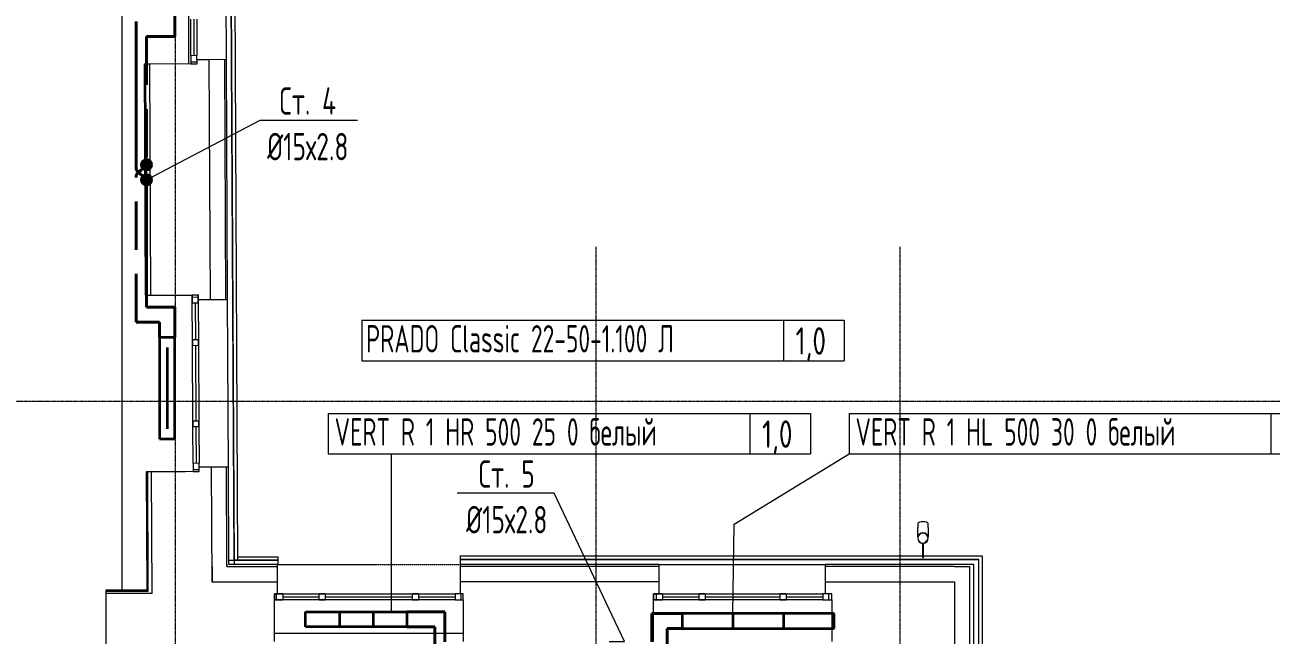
# Model space of a CAD drawing. Header units: millimetres. Extents: x -3929 to 624051, y 52832 to 514950.
# Drawn here: x 172565 to 184859, y 430307 to 436324 of the extents above; entities that cross this region are included whole.
import ezdxf
from ezdxf import colors
from ezdxf.entities.mleader import LeaderData, LeaderLine
from ezdxf.enums import TextEntityAlignment as Align
from ezdxf.math import Vec2, Vec3

# ---------------------------------------------------------------- set-up
doc = ezdxf.new("R2010")
doc.units = ezdxf.units.MM
for name, pattern in [('ADSK_Линия сетки', [25, 20, -2.5, 0, -2.5]), ('ADSK_Штриховая_ш2 п1', [3, 2, -1]), ('ADSK_Штрихпунктирная 2 точки_ш15 п1_5 п1_5 п1_5', [19.5, 15, -1.5, 0, -1.5, 0, -1.5]), ('Hidden', [7.14375, 4.7625, -2.38125])]:
    doc.linetypes.add(name, pattern=pattern)
for name, color, linetype, lineweight in [('_ Окна', 7, 'Continuous', 9), ('Лестницы', 7, 'Continuous', 9), ('Обобщенные модели', 7, 'Continuous', 18), ('ОВ-О-Оборудование', 32, 'Continuous', 35), ('ОВ-ТЕКСТ', 7, 'Continuous', 25), ('Окна', 7, 'Continuous', 9), ('Оси', 253, 'Continuous', 9), ('Перекрытие', 7, 'Continuous', 18), ('Стены наружные', 7, 'Continuous', 18), ('Стены несущие', 7, 'Continuous', 30), ('Стены отделка', 7, 'Continuous', 30), ('Стены штриховка', 7, 'Continuous', 9)]:
    doc.layers.add(name, color=color, linetype=linetype, lineweight=lineweight)
doc.layers.add('Линии', color=7, linetype='Continuous', lineweight=9, true_color=0x00a600)
for name, color, linetype in [('ПРИБОРЫ', 3, 'Continuous'), ('статистика приборов', 252, 'Continuous'), ('стояки', 7, 'Continuous')]:
    doc.layers.add(name, color=color, linetype=linetype)
doc.layers.add('т11.1', color=1, linetype='Continuous', true_color=0xff0000)
doc.layers.add('т21.1', color=5, linetype='Continuous', true_color=0x0000ff)
doc.styles.add('СТИЛЬ', font='simplex.shx', dxfattribs={"width": 0.65})

# ---------------------------------------------------------------- blocks, each defined once
blk = doc.blocks.new('*U2874')
at = {"layer": 'ОВ-О-Оборудование', "color": 32, "ltscale": 0.1, "true_color": 0xcd6928}
for p, q in [((500, 75), (-500, 75)), ((-500, 75), (-500, -75)), ((-400, 0), (400, 0)), ((500, -75), (500, 75)), ((-500, -75), (500, -75))]:
    blk.add_line(p, q, dxfattribs=at)
blk = doc.blocks.new('*U2949')
at = {"layer": 'ОВ-О-Оборудование', "color": 32, "ltscale": 0.1, "true_color": 0xcd6928}
for p, q in [((750, 75), (-750, 75)), ((-750, 75), (-750, -75)), ((-250, 75), (-250, -75)), ((250, 75), (250, -75)), ((750, -75), (750, 75)), ((-750, -75), (750, -75))]:
    blk.add_line(p, q, dxfattribs=at)
blk = doc.blocks.new('*U2876')
at = {"layer": 'ОВ-О-Оборудование', "color": 32, "ltscale": 0.1, "true_color": 0xcd6928}
for p, q in [((500, 75), (-500, 75)), ((-500, 75), (-500, -75)), ((-167, 75), (-167, -75)), ((167, 75), (167, -75)), ((500, -75), (500, 75)), ((-500, -75), (500, -75))]:
    blk.add_line(p, q, dxfattribs=at)
blk = doc.blocks.new('4 этаж')
at = {"layer": '_ Окна', "color": 253, "lineweight": 0}
for p, q in [((364970, 26166), (364971, 25806)), ((365001, 25806), (364941, 25805)), ((364941, 25805), (364942, 25725)), ((364942, 25745), (365002, 25746)), ((364942, 25725), (365002, 25726)), ((365002, 25726), (365001, 25806)), ((364953, 23445), (365013, 23446)), ((364954, 23365), (364953, 23445)), ((364954, 23425), (365014, 23426)), ((365014, 23366), (364954, 23365)), ((364984, 23366), (364986, 23006)), ((365013, 23446), (365014, 23366)), ((364956, 23005), (365016, 23006)), ((364956, 22945), (364956, 23005)), ((365016, 23006), (365016, 22946)), ((365016, 22946), (364956, 22945)), ((364986, 22946), (364990, 22206)), ((364960, 22205), (365020, 22206)), ((364960, 22145), (364960, 22205)), ((365020, 22146), (364960, 22145)), ((364990, 22146), (364992, 21786)), ((365020, 22206), (365020, 22146)), ((365022, 21786), (364962, 21785)), ((364962, 21785), (364962, 21705)), ((365022, 21706), (365022, 21786)), ((364962, 21725), (365022, 21726)), ((364962, 21705), (365022, 21706)), ((365767, 20438), (365767, 20498)), ((365767, 20498), (365847, 20498)), ((365847, 20438), (365767, 20438)), ((365787, 20438), (365787, 20498)), ((365847, 20498), (365847, 20438)), ((365847, 20468), (366207, 20468)), ((366207, 20438), (366207, 20498)), ((366207, 20498), (366267, 20498)), ((366267, 20438), (366207, 20438)), ((366267, 20498), (366267, 20438)), ((366267, 20468), (367127, 20468)), ((367127, 20438), (367127, 20498)), ((367127, 20498), (367187, 20498)), ((367187, 20438), (367127, 20438)), ((367187, 20498), (367187, 20438)), ((367187, 20468), (367547, 20468)), ((367547, 20498), (367547, 20438)), ((367627, 20498), (367547, 20498)), ((367547, 20438), (367627, 20438)), ((367607, 20438), (367607, 20498)), ((367627, 20438), (367627, 20498)), ((369505, 20438), (369505, 20498)), ((369505, 20498), (369595, 20498)), ((369595, 20438), (369505, 20438)), ((369535, 20438), (369535, 20498)), ((369595, 20498), (369595, 20438)), ((369595, 20468), (369955, 20468)), ((369955, 20438), (369955, 20498)), ((369955, 20498), (370015, 20498)), ((370015, 20438), (369955, 20438)), ((370015, 20498), (370015, 20438)), ((370015, 20468), (370755, 20468)), ((370755, 20438), (370755, 20498)), ((370755, 20498), (370815, 20498)), ((370815, 20438), (370755, 20438)), ((370815, 20498), (370815, 20438)), ((370815, 20468), (371175, 20468)), ((371175, 20498), (371175, 20438)), ((371265, 20498), (371175, 20498)), ((371175, 20438), (371265, 20438)), ((371235, 20438), (371235, 20498)), ((371265, 20438), (371265, 20498))]:
    blk.add_line(p, q, dxfattribs=at)
at = {"layer": 'Лестницы', "color": 253, "lineweight": 0}
blk.add_line((367627, 20106), (365767, 20106), dxfattribs=at)
at = {"layer": 'Линии', "color": 253, "linetype": 'ADSK_Штрихпунктирная 2 точки_ш15 п1_5 п1_5 п1_5', "lineweight": 0}
blk.add_line((365797, 20788), (367598, 20788), dxfattribs=at)
at = {"layer": 'Обобщенные модели', "color": 253, "lineweight": 0}
for p, q in [((372114, 21194), (372114, 21151)), ((372114, 21149), (372114, 21151)), ((372114, 21143), (372114, 21149)), ((372214, 21151), (372214, 21194)), ((372214, 21151), (372214, 21146)), ((372114, 21138), (372114, 21143)), ((372114, 21132), (372114, 21138)), ((372114, 21127), (372114, 21132)), ((372114, 21122), (372114, 21127)), ((372114, 21116), (372114, 21122)), ((372114, 21111), (372114, 21116)), ((372114, 21107), (372114, 21111)), ((372114, 21102), (372114, 21107)), ((372114, 21097), (372114, 21102)), ((372114, 21093), (372114, 21097)), ((372114, 21089), (372114, 21093)), ((372114, 21085), (372114, 21089)), ((372114, 21081), (372114, 21085)), ((372114, 21077), (372114, 21081)), ((372114, 21074), (372114, 21077)), ((372114, 21070), (372114, 21074)), ((372114, 21067), (372114, 21070)), ((372114, 21064), (372114, 21067)), ((372114, 21062), (372114, 21064)), ((372114, 21061), (372114, 21062)), ((372214, 21146), (372214, 21140)), ((372214, 21140), (372214, 21134)), ((372214, 21134), (372214, 21129)), ((372214, 21129), (372214, 21124)), ((372214, 21124), (372214, 21119)), ((372214, 21119), (372214, 21114)), ((372214, 21114), (372214, 21109)), ((372214, 21109), (372214, 21104)), ((372214, 21104), (372214, 21099)), ((372214, 21099), (372214, 21095)), ((372214, 21095), (372214, 21091)), ((372214, 21091), (372214, 21086)), ((372214, 21086), (372214, 21082)), ((372214, 21082), (372214, 21079)), ((372214, 21079), (372214, 21075)), ((372214, 21075), (372214, 21072)), ((372214, 21072), (372214, 21069)), ((372214, 21069), (372214, 21066)), ((372214, 21066), (372214, 21063)), ((372214, 21063), (372214, 21061)), ((372159, 20997), (372159, 20858)), ((372169, 20858), (372169, 20997)), ((372159, 20858), (372169, 20858))]:
    blk.add_line(p, q, dxfattribs=at)
at = {"layer": 'Обобщенные модели', "color": 253, "linetype": 'Continuous', "lineweight": 0}
blk.add_line((372178, 21001), (372211, 21034), dxfattribs=at)
at = {"layer": 'Обобщенные модели', "color": 253, "lineweight": 0}
for radius, start, end in [(52, 90, 270), (50, 90, 270), (52, 270, 90), (50, 270, 90)]:
    blk.add_arc((372164, 21048), radius, start, end, dxfattribs=at)
for start_param, end_param in [(4.712389, 6.283185), (3.141593, 4.712389)]:
    blk.add_ellipse((372164, 21194), major_axis=(-50, 0), ratio=0.309017, start_param=start_param, end_param=end_param, dxfattribs=at)
at = {"layer": 'Окна', "color": 253, "lineweight": 0}
for p, q in [((364941, 25805), (364940, 26165)), ((365000, 26166), (365001, 25806)), ((364941, 25805), (364942, 25725)), ((364942, 25725), (365002, 25726)), ((365002, 25726), (365001, 25806)), ((365013, 23446), (364953, 23445)), ((364953, 23445), (364954, 23365)), ((364956, 23005), (364954, 23365)), ((365014, 23366), (365013, 23446)), ((365014, 23366), (365016, 23006)), ((364956, 23005), (364956, 22945)), ((365016, 22946), (365016, 23006)), ((364960, 22205), (364956, 22945)), ((365016, 22946), (365020, 22206)), ((364960, 22205), (364960, 22145)), ((364962, 21785), (364960, 22145)), ((365020, 22146), (365020, 22206)), ((365020, 22146), (365022, 21786)), ((364962, 21785), (364962, 21705)), ((365022, 21706), (365022, 21786)), ((364962, 21705), (365022, 21706)), ((365767, 20498), (365767, 20438)), ((365847, 20498), (365767, 20498)), ((365767, 20438), (365847, 20438)), ((365847, 20498), (366207, 20498)), ((366207, 20438), (365847, 20438)), ((366267, 20498), (366207, 20498)), ((366207, 20438), (366267, 20438)), ((366267, 20498), (367127, 20498)), ((367127, 20438), (366267, 20438)), ((367187, 20498), (367127, 20498)), ((367127, 20438), (367187, 20438)), ((367187, 20498), (367547, 20498)), ((367547, 20438), (367187, 20438)), ((367627, 20498), (367547, 20498)), ((367547, 20438), (367627, 20438)), ((367627, 20438), (367627, 20498)), ((369505, 20498), (369505, 20438)), ((369595, 20498), (369505, 20498)), ((369505, 20438), (369595, 20438)), ((369595, 20498), (369955, 20498)), ((369955, 20438), (369595, 20438)), ((370015, 20498), (369955, 20498)), ((369955, 20438), (370015, 20438)), ((370015, 20498), (370755, 20498)), ((370755, 20438), (370015, 20438)), ((370815, 20498), (370755, 20498)), ((370755, 20438), (370815, 20438)), ((370815, 20498), (371175, 20498)), ((371175, 20438), (370815, 20438)), ((371265, 20498), (371175, 20498)), ((371175, 20438), (371265, 20438)), ((371265, 20438), (371265, 20498))]:
    blk.add_line(p, q, dxfattribs=at)
at = {"layer": 'Оси', "color": 253, "linetype": 'ADSK_Линия сетки', "lineweight": 0}
for p, q in [((364788, -2196), (364788, 46378)), ((368938, -2196), (368938, 23921)), ((371938, -2196), (371938, 23921)), ((351674, 22400), (417904, 22400))]:
    blk.add_line(p, q, dxfattribs=at)
at = {"layer": 'Перекрытие', "color": 253, "lineweight": 0}
for p, q in [((364261, 35746), (364261, 20535)), ((364920, 25725), (364920, 27465)), ((364512, 21703), (364512, 21705)), ((364512, 21705), (364888, 21705))]:
    blk.add_line(p, q, dxfattribs=at)
at = {"layer": 'Стены наружные', "color": 253, "lineweight": 0}
for p, q in [((365329, 28332), (365367, 20788)), ((365367, 20833), (365329, 28332)), ((365364, 28332), (365402, 20834)), ((365292, 25767), (365283, 27432)), ((365312, 21747), (365304, 23402)), ((365317, 20829), (365798, 20830)), ((365367, 20788), (365317, 20788)), ((365368, 20833), (365367, 20833)), ((365368, 20833), (365368, 20830)), ((365798, 20830), (365368, 20830)), ((365402, 20865), (365798, 20865)), ((365798, 20865), (365798, 20830)), ((365798, 20830), (365798, 20780)), ((367597, 20873), (372159, 20873)), ((367597, 20873), (367597, 20788)), ((367597, 20838), (372714, 20838)), ((372714, 20838), (367597, 20838)), ((369560, 20788), (371200, 20788)), ((372168, 20873), (372749, 20873)), ((372714, 13447), (372714, 20838)), ((372749, 20873), (372749, 13447))]:
    blk.add_line(p, q, dxfattribs=at)
at = {"layer": 'Стены несущие', "color": 253, "lineweight": 0}
for p, q in [((364942, 25725), (364532, 25723)), ((364532, 25723), (364543, 23443)), ((365122, 25766), (365002, 25766)), ((365134, 23401), (365122, 25766)), ((364543, 23443), (364953, 23445)), ((365014, 23401), (365134, 23401)), ((364962, 21705), (364552, 21703)), ((364558, 20503), (364552, 21703)), ((365142, 21746), (365022, 21746)), ((365142, 21746), (365148, 20618)), ((365148, 20618), (365797, 20618)), ((365797, 20498), (365797, 20618)), ((369560, 20618), (367597, 20618)), ((367597, 20618), (367597, 20498)), ((369560, 20498), (369560, 20618)), ((371200, 20618), (372474, 20618)), ((371200, 20618), (371200, 20498)), ((372474, 20618), (372474, 14476)), ((364558, 20503), (364102, 20503)), ((364102, 20503), (364102, 19993)), ((365767, 20028), (365767, 20438)), ((367627, 20438), (367627, 20028)), ((369505, 20028), (369505, 20438)), ((371265, 20438), (371265, 20028))]:
    blk.add_line(p, q, dxfattribs=at)
at = {"layer": 'Стены отделка', "color": 253, "lineweight": 0}
for p, q in [((364532, 25723), (364480, 25723)), ((364480, 25723), (364491, 23443)), ((365292, 25767), (365122, 25766)), ((365304, 23402), (365292, 25767)), ((364491, 23443), (364543, 23443)), ((365134, 23401), (365304, 23402)), ((364552, 21703), (364500, 21703)), ((364500, 21703), (364506, 20535)), ((365312, 21747), (365142, 21746)), ((365317, 20788), (365312, 21747)), ((365297, 20788), (365297, 20768)), ((365297, 20768), (365297, 20788)), ((365797, 20788), (365317, 20788)), ((365797, 20618), (365797, 20788)), ((369560, 20788), (367597, 20788)), ((367597, 20788), (367597, 20618)), ((369560, 20618), (369560, 20788)), ((372664, 20788), (371200, 20788)), ((371200, 20788), (371200, 20618)), ((372664, 14476), (372664, 20788)), ((365147, 20768), (365152, 20768)), ((365152, 20768), (365152, 20618)), ((367597, 20768), (367598, 20768)), ((369560, 20768), (369551, 20768)), ((371216, 20768), (371200, 20768)), ((372474, 20768), (372624, 20768)), ((364103, 20535), (364103, 20503)), ((364506, 20535), (364103, 20535)), ((371200, 20618), (371200, 20618)), ((364518, 20523), (364103, 20523)), ((364558, 20503), (364558, 20523))]:
    blk.add_line(p, q, dxfattribs=at)
at = {"layer": 'Стены штриховка', "color": 253, "lineweight": 0}
for p, q in [((364482, 25723), (364493, 23443)), ((364492, 25723), (364503, 23443)), ((365272, 25767), (365284, 23402)), ((364502, 21703), (364508, 20533)), ((364512, 21703), (364518, 20523)), ((365297, 20788), (365292, 21747)), ((365297, 20768), (365797, 20768)), ((369551, 20768), (367598, 20768)), ((371216, 20768), (371216, 20768)), ((372474, 20768), (371216, 20768)), ((372624, 20768), (372624, 14476)), ((364508, 20533), (364103, 20533))]:
    blk.add_line(p, q, dxfattribs=at)

msp = doc.modelspace()

# ---------------------------------------------------------------- hatches: boundary and pattern name
at = {"layer": 'т11.1', "lineweight": 40}
h = msp.add_hatch(color=256, dxfattribs=at)
h.dxf.hatch_style = 1
h.paths.add_polyline_path([(173814.619, 434795.76, 1), (173714.619, 434795.76, 1)])
at = {"layer": 'т21.1', "linetype": 'ADSK_Штриховая_ш2 п1', "lineweight": 40, "ltscale": 50}
h = msp.add_hatch(color=256, dxfattribs=at)
h.dxf.hatch_style = 1
h.paths.add_polyline_path([(173814.619, 434945.76, 1), (173714.619, 434945.76, 1)])

# ---------------------------------------------------------------- linework, layer by layer
at = {"layer": 'ПРИБОРЫ', "color": 7, "lineweight": 15}
for p, q in [((175887.601, 433412.171), (180647.221, 433412.171)), ((175887.601, 433412.171), (180647.221, 433412.171)), ((175887.601, 433412.171), (175887.601, 433012.171)), ((180047.221, 433412.171), (180047.221, 433012.171)), ((180647.221, 433412.171), (180647.221, 433012.171)), ((175887.601, 433012.171), (180647.221, 433012.171)), ((175556.839, 432493.856), (180316.459, 432493.856)), ((175556.839, 432493.856), (180316.459, 432493.856)), ((175556.839, 432493.856), (175556.839, 432093.856)), ((179716.459, 432493.856), (179716.459, 432093.856)), ((180316.459, 432493.856), (180316.459, 432093.856)), ((180695.559, 432493.856), (185455.179, 432493.856)), ((180695.559, 432493.856), (185455.179, 432493.856)), ((180695.559, 432493.856), (180695.559, 432093.856)), ((184855.179, 432493.856), (184855.179, 432093.856)), ((175556.839, 432093.856), (180316.459, 432093.856)), ((180695.559, 432093.856), (185455.179, 432093.856))]:
    msp.add_line(p, q, dxfattribs=at)
at = {"layer": 'стояки', "color": 7, "lineweight": 15}
for points in [[(176182.636, 430537.013), (176182.636, 432093.856)], [(179549.456, 430521.497), (179562.39, 431402.428), (180695.559, 432093.856)]]:
    msp.add_lwpolyline(points, dxfattribs=at)
at = {"layer": 'т11.1', "lineweight": 40}
for p, q in [((173663.621, 436358.755), (173663.621, 434896.758)), ((173764.619, 434795.76), (173663.621, 434896.758)), ((173763.621, 433541.845), (173764.619, 434795.76)), ((174043.279, 433541.845), (173763.621, 433541.845)), ((174043.279, 433241.845), (174043.279, 433541.845)), ((179049.456, 430521.497), (178749.456, 430521.497)), ((178749.456, 430521.497), (178749.456, 430241.84)), ((176333.782, 430387.013), (176607.421, 430387.013)), ((176607.421, 430387.013), (176607.421, 430141.84))]:
    msp.add_line(p, q, dxfattribs=at)
msp.add_circle((173764.619, 434795.76), 50, dxfattribs=at)
at = {"layer": 'т21.1', "linetype": 'Hidden', "lineweight": 40, "ltscale": 100}
for p, q in [((174043.279, 436508.755), (174043.279, 436208.755)), ((174043.279, 436208.755), (173763.621, 436208.755)), ((173763.621, 436208.755), (173764.619, 434945.76)), ((173764.619, 434945.76), (173663.621, 434844.763)), ((173663.621, 433391.845), (173663.621, 434844.763)), ((173893.279, 433391.845), (173663.621, 433391.845)), ((173893.279, 433241.845), (173893.279, 433391.845)), ((176333.782, 430537.013), (176707.572, 430537.013)), ((176707.572, 430537.013), (176707.805, 430241.558)), ((179049.456, 430371.497), (178899.456, 430371.497)), ((178899.456, 430371.497), (178899.456, 430141.84))]:
    msp.add_line(p, q, dxfattribs=at)
at = {"layer": 'т21.1', "lineweight": 40, "ltscale": 50}
msp.add_circle((173764.619, 434945.76), 50, dxfattribs=at)

# ---------------------------------------------------------------- block references
at = {"layer": 'ОВ-О-Оборудование', "ltscale": 10, "rotation": 270}
msp.add_blockref('*U2874', (173968.279, 432741.845), dxfattribs=at)
at = {"layer": 'ОВ-О-Оборудование', "ltscale": 10, "xscale": -1}
msp.add_blockref('*U2876', (175833.782, 430462.013), dxfattribs=at)
at = {"layer": 'ОВ-О-Оборудование', "ltscale": 10}
msp.add_blockref('*U2949', (179799.456, 430446.497), dxfattribs=at)
at = {"layer": 'стояки', "color": 5, "lineweight": 40}
msp.add_blockref('4 этаж', (-190738.98, 410215.433), dxfattribs=at)

# ---------------------------------------------------------------- texts
at = {"layer": 'статистика приборов', "color": 7, "style": 'СТИЛЬ', "width": 0.6}
for s, p in [('PRADO Classic 22-50-1.100 Л      ', (175930.578, 433094.024)), ('VERT R 1 HR 500 25 0 белый ', (175620.701, 432175.709)), ('VERT R 1 HL 500 30 0 белый ', (180759.421, 432175.709))]:
    msp.add_text(s, height=270, dxfattribs=at).set_placement(p)
at = {"layer": 'статистика приборов', "color": 7, "style": 'СТИЛЬ', "width": 0.7}
for p in [(180318.287, 433072.622), (179987.525, 432154.307)]:
    msp.add_text('1,0', height=270, dxfattribs=at).set_placement(p, align=Align.CENTER)

# ---------------------------------------------------------------- leaders
at = {"layer": 'ОВ-ТЕКСТ', "color": 7}
ml = msp.add_multileader_mtext('Standard', dxfattribs=at)
ml.set_content('\\A1;Ст. 4^J%%C15х2.8 ', color=7, style='СТИЛЬ')
ml.set_leader_properties(color=7, lineweight=18)
ml.build(insert=Vec2(0, 0))
ml.multileader.update_dxf_attribs({"text_left_attachment_type": 6, "text_right_attachment_type": 6, "dogleg_length": 0.36, "arrow_head_size": 0.126})
ctx = ml.context
ctx.base_point, ctx.char_height, ctx.arrow_head_size, ctx.landing_gap_size, ctx.plane_origin = Vec3(174887.25, 435385.332), 270, 0.126, 0.063, Vec3(177268.57, 432363.044)
ctx.left_attachment, ctx.right_attachment, ctx.text_align_type = 6, 6, 1
notes = []
notes.append((ctx, [(0, (1, 1, 0), (174886.998, 435385.332), (1, 0), 0.252, [(0, [(173764.619, 434945.76), (173764.619, 434795.76)], 0, [])])]))
ctx.mtext.insert, ctx.mtext.width, ctx.mtext.alignment, ctx.mtext.flow_direction = Vec3(175355.313, 435709.332), 1404.14984, 2, 5
ml = msp.add_multileader_mtext('Standard', dxfattribs=at)
ml.set_content('\\A1;Ст. 5^J%%C15х2.8 ', color=7, style='СТИЛЬ')
ml.set_leader_properties(color=7, lineweight=18)
ml.build(insert=Vec2(0, 0))
ml.multileader.update_dxf_attribs({"text_left_attachment_type": 6, "text_right_attachment_type": 6, "dogleg_length": 0.36, "arrow_head_size": 0.126})
ctx = ml.context
ctx.base_point, ctx.char_height, ctx.arrow_head_size, ctx.landing_gap_size, ctx.plane_origin = Vec3(176850.355, 431706.513), 270, 0.126, 0.063, Vec3(181982.538, 427810.121)
ctx.left_attachment, ctx.right_attachment, ctx.text_align_type = 6, 6, 1
notes.append((ctx, [(1, (1, 1, 0), (177786.733, 431706.513), (-1, 0), 0.252, [(0, [(178328.587, 430242.838), (178478.587, 430242.838)], 0, [])])]))
ctx.mtext.insert, ctx.mtext.width, ctx.mtext.alignment, ctx.mtext.flow_direction = Vec3(177318.418, 432030.513), 1404.14984, 2, 5
for ctx, leaders in notes:
    for number, flags, end, landing, length, lines in leaders:
        leader = LeaderData()
        leader.index, (leader.has_last_leader_line, leader.has_dogleg_vector, leader.attachment_direction) = number, flags
        leader.last_leader_point, leader.dogleg_vector, leader.dogleg_length = Vec3(end), Vec3(landing), length
        for number, points, colour, breaks in lines:
            line = LeaderLine()
            line.index, line.vertices, line.color, line.breaks = number, Vec3.list(points), colors.encode_raw_color(colour), breaks
            leader.lines.append(line)
        ctx.leaders.append(leader)

doc.saveas('drawing.dxf')
